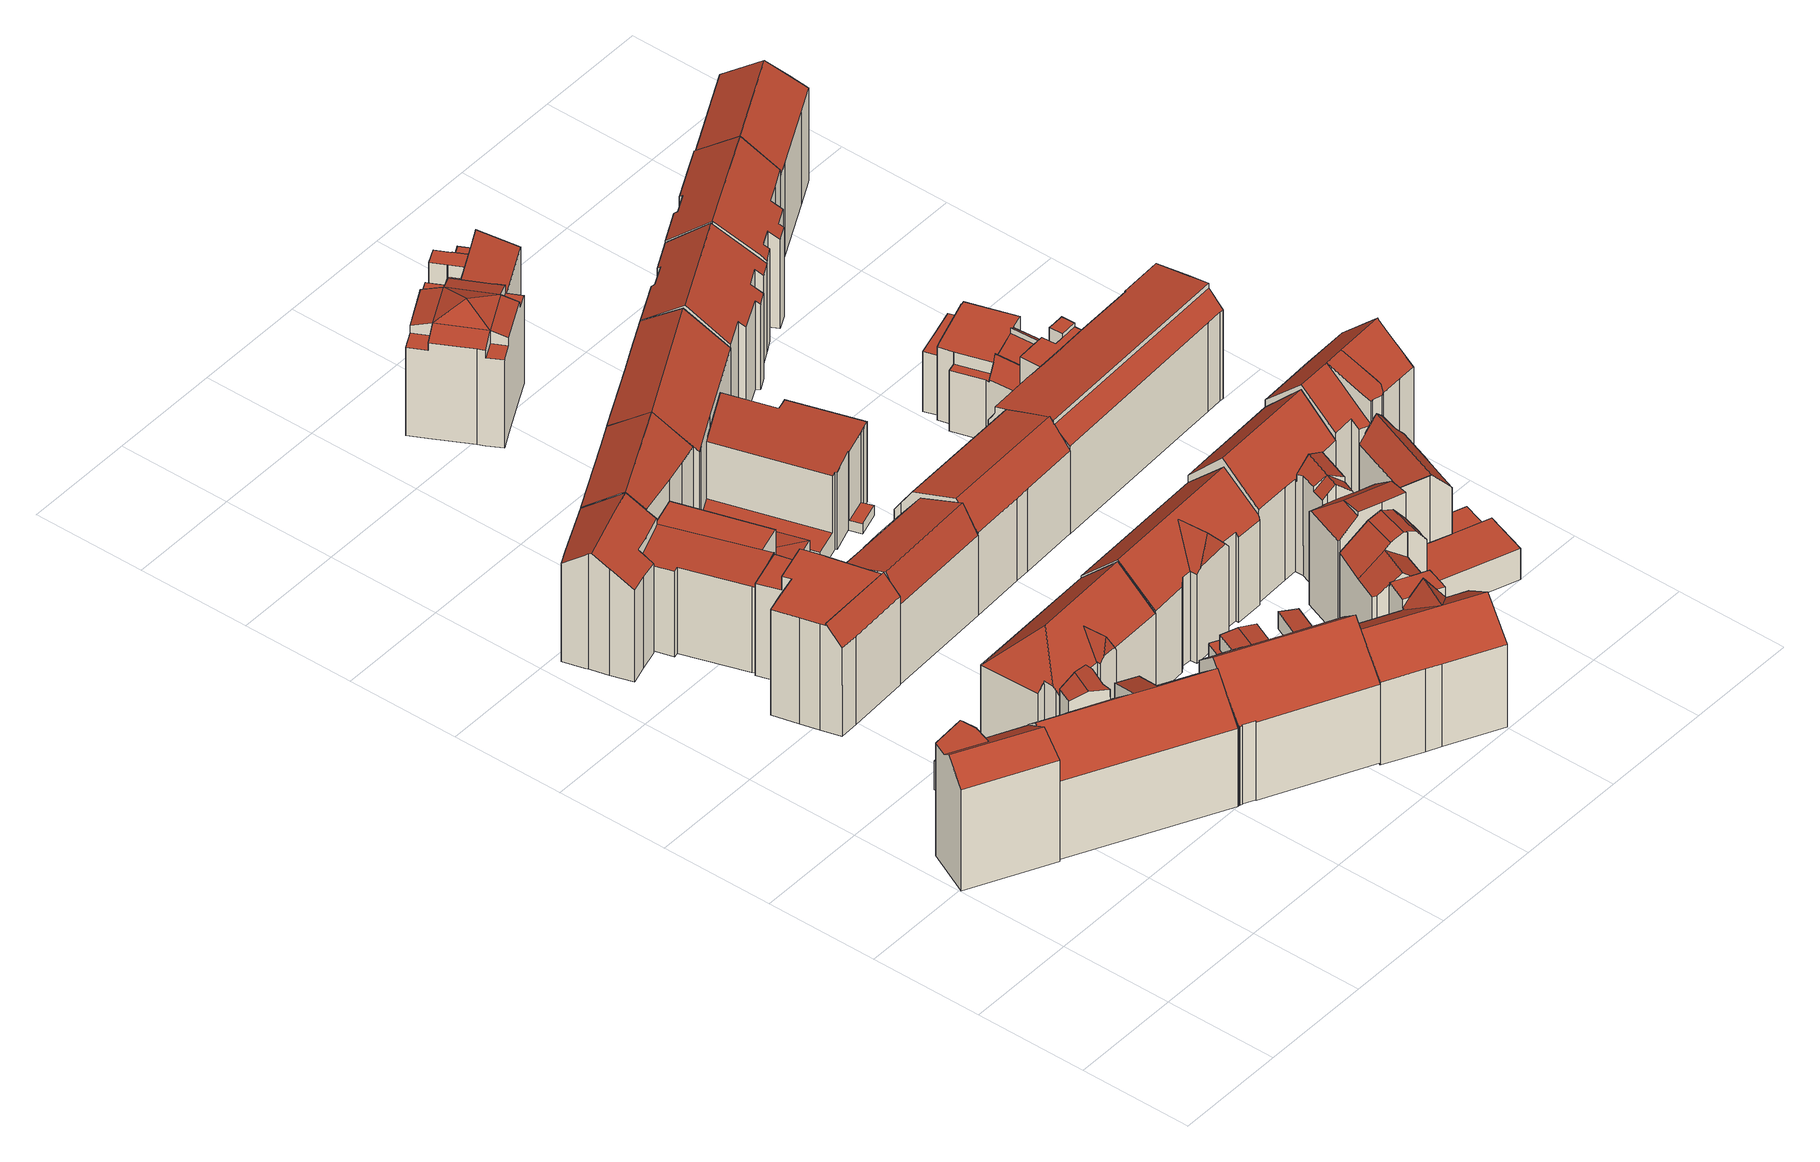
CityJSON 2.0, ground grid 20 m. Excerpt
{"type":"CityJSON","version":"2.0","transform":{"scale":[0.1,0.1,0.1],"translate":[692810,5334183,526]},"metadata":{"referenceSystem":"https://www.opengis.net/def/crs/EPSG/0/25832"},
"CityObjects":{
"building1":{"type":"Building","attributes":{"Gemeindeschluessel":"09162000","HoeheDach":"550.240","HoeheGrund":"527.222","Methode":"2000","NiedrigsteTraufeDesGebaeudes":"546.977","Geometrietyp2DReferenz":"3000","function":"31001_1000","roofType":"3100","measuredHeight":23.02,"storeysAboveGround":5},"geometry":[{"type":"MultiSurface","lod":"2","boundaries":[[[0,1,2,3,4,5,6,7]],[[4,8,9,5]],[[7,6,10,11,12]],[[2,13,14,3]],[[11,10,15]],[[5,9,10,6]],[[15,10,9,8,14,13,16]],[[2,1,17,18,16,13]],[[0,19,17,1]],[[18,17,19,20]],[[0,7,12,20,19]],[[3,14,8,4]],[[18,20,12,11,15,16]]],"semantics":{"surfaces":[{"type":"GroundSurface"},{"type":"WallSurface"},{"type":"RoofSurface"}],"values":[0,1,1,1,1,1,2,1,1,2,1,1,2]}}]},
"building2":{"type":"Building","attributes":{"Gemeindeschluessel":"09162000","HoeheDach":"532.890","HoeheGrund":"527.262","Methode":"2000","NiedrigsteTraufeDesGebaeudes":"531.079","Geometrietyp2DReferenz":"3000","function":"31001_2000","roofType":"1000","measuredHeight":5.63,"storeysAboveGround":1},"geometry":[{"type":"MultiSurface","lod":"2","boundaries":[[[21,22,23,24]],[[25,26,27,28]],[[29,30,22,21]],[[31,32,30,29]],[[28,27,33,34]],[[35,36,37,38,39,31,29,21,24,25,28,34,40]],[[36,41,42,37]],[[37,42,43,38]],[[38,43,44,39]],[[45,33,27,26,23,22,30,32,44,43,42,41,46]],[[35,46,41,36]],[[39,44,32,31]],[[24,23,26,25]],[[40,45,46,35]],[[34,33,45,40]]],"semantics":{"surfaces":[{"type":"WallSurface"},{"type":"GroundSurface"},{"type":"RoofSurface"}],"values":[0,0,0,0,0,1,0,0,0,2,0,0,0,0,0]}}]},
"building3":{"type":"Building","attributes":{"Gemeindeschluessel":"09162000","HoeheDach":"549.125","HoeheGrund":"527.622","Methode":"2000","NiedrigsteTraufeDesGebaeudes":"542.760","Geometrietyp2DReferenz":"3000","function":"31001_1000","roofType":"2100","measuredHeight":21.5,"storeysAboveGround":5},"geometry":[{"type":"MultiSurface","lod":"2","boundaries":[[[47,48,49,50,51,52]],[[53,54,55,56]],[[57,58,59,60]],[[61,62,63]],[[64,50,49,65]],[[66,67,68,53,56,69,70,71,64,65,72,73,74,57,60]],[[74,75,58,57]],[[73,72,48,47,76,77]],[[68,67,78,79,80]],[[54,80,79,81,82,77,76,83,55]],[[64,71,84,51,50]],[[81,85,82]],[[63,62,85,81]],[[86,59,58,75,61,63]],[[74,73,77,82,85,62,61,75]],[[65,49,48,72]],[[66,60,59,86,87]],[[54,53,68,80]],[[52,51,84,88,89]],[[56,55,83,69]],[[70,88,84,71]],[[79,78,87,86,63,81]],[[66,87,78,67]],[[76,47,52,89,83]],[[70,69,83,89,88]]],"semantics":{"surfaces":[{"type":"RoofSurface"},{"type":"WallSurface"},{"type":"GroundSurface"}],"values":[0,1,1,1,1,2,1,1,1,0,1,1,0,0,1,1,1,1,0,1,1,0,1,1,1]}}]},
"building4":{"type":"Building","attributes":{"Gemeindeschluessel":"09162000","HoeheDach":"550.113","HoeheGrund":"527.250","Methode":"2000","NiedrigsteTraufeDesGebaeudes":"544.730","Geometrietyp2DReferenz":"3000","function":"31001_1000","roofType":"3100","measuredHeight":22.86,"storeysAboveGround":5},"geometry":[{"type":"MultiSurface","lod":"2","boundaries":[[[90,91,92,93]],[[94,95,96,97]],[[98,99,100,101]],[[102,103,99,98]],[[104,105,106,102,98,101,107,108,109,110,111,112,90,93,113,94,97]],[[101,100,114,107]],[[115,103,102,106,105,116]],[[105,104,97,96,117,116]],[[95,94,113,93,92,118]],[[119,120,121,122,123,118,92,91,124,125]],[[114,100,99,103,115,116,117,96,95,118,123,122,121]],[[110,109,120,119,125,111]],[[108,107,114,121,120,109]],[[111,125,124,112]],[[112,124,91,90]]],"semantics":{"surfaces":[{"type":"WallSurface"},{"type":"GroundSurface"},{"type":"RoofSurface"}],"values":[0,0,0,0,1,0,0,0,0,2,2,0,0,0,0]}}]},
"building5":{"type":"Building","attributes":{"Gemeindeschluessel":"09162000","HoeheDach":"548.160","HoeheGrund":"527.100","Methode":"2000","NiedrigsteTraufeDesGebaeudes":"544.430","Geometrietyp2DReferenz":"3000","function":"31001_1000","roofType":"1000","measuredHeight":21.06,"storeysAboveGround":4},"geometry":[{"type":"MultiSurface","lod":"2","boundaries":[[[126,127,128,129]],[[130,131,132,133,134]],[[135,136,137,138]],[[139,140,141,142]],[[143,144,145,146]],[[135,138,126,129,147,139,142,148,143,146,149,150,151]],[[152,134,133,153]],[[129,128,154,147]],[[155,156,141,140]],[[149,132,131,150]],[[135,151,130,134,152,136]],[[137,136,152,153,145,144,157,158,159,154,128,127]],[[138,137,127,126]],[[149,146,145,153,133,132]],[[139,147,154,159,155,140]],[[148,142,141,156,158,157]],[[155,159,158,156]],[[150,131,130,151]],[[148,157,144,143]]],"semantics":{"surfaces":[{"type":"WallSurface"},{"type":"RoofSurface"},{"type":"GroundSurface"}],"values":[0,1,0,0,0,2,0,0,1,0,0,1,0,0,0,0,0,0,0]}}]},
"building6":{"type":"Building","attributes":{"Gemeindeschluessel":"09162000","HoeheDach":"545.485","HoeheGrund":"527.640","Methode":"1000","NiedrigsteTraufeDesGebaeudes":"544.270","Geometrietyp2DReferenz":"3000","function":"31001_1000","roofType":"1000","measuredHeight":17.84,"storeysAboveGround":5},"geometry":[{"type":"MultiSurface","lod":"2","boundaries":[[[160,161,162,163]],[[164,165,162,161,166,167,168,169,170,171]],[[172,173,160,163,174,175,176,177,178,179]],[[169,168,179,178,177,170]],[[173,172,179,168,167,166]],[[176,171,170,177]],[[163,162,165,174]],[[175,164,171,176]],[[173,166,161,160]],[[174,165,164,175]]],"semantics":{"surfaces":[{"type":"WallSurface"},{"type":"RoofSurface"},{"type":"GroundSurface"}],"values":[0,1,2,0,0,0,0,0,0,0]}}]},
"building7":{"type":"Building","attributes":{"Gemeindeschluessel":"09162000","HoeheDach":"550.070","HoeheGrund":"527.309","Methode":"2000","NiedrigsteTraufeDesGebaeudes":"543.408","Geometrietyp2DReferenz":"3000","function":"31001_9998","roofType":"3100","measuredHeight":22.76,"storeysAboveGround":5},"geometry":[{"type":"MultiSurface","lod":"2","boundaries":[[[180,181,182,183,184,185]],[[186,187,188,189,190]],[[190,191,192,193,186]],[[194,195,196,197,198]],[[199,200,183,182,201]],[[202,203,204,205]],[[188,187,196,195]],[[183,200,206,184]],[[206,203,202,207,185,184]],[[180,207,202,205,208,181]],[[209,210,211,212]],[[197,196,187,186,193]],[[213,212,211,192,191]],[[214,215,210,209]],[[204,194,198,208,205]],[[190,189,213,191]],[[207,180,185]],[[199,201,215,214]],[[204,203,206,200,199,214,209,212,213,189,188,195,194]],[[182,181,208,198,197,193,192,211,210,215,201]]],"semantics":{"surfaces":[{"type":"RoofSurface"},{"type":"WallSurface"},{"type":"GroundSurface"}],"values":[0,1,0,1,1,1,1,1,1,0,1,0,1,1,1,1,0,1,2,0]}}]},
"building8":{"type":"Building","attributes":{"Gemeindeschluessel":"09162000","HoeheDach":"528.786","HoeheGrund":"527.234","Methode":"2000","NiedrigsteTraufeDesGebaeudes":"528.786","Geometrietyp2DReferenz":"3000","function":"31001_2000","roofType":"1000","measuredHeight":1.55},"geometry":[{"type":"MultiSurface","lod":"2","boundaries":[[[216,217,218,219]],[[220,216,219,221]],[[222,223,224,225]],[[226,220,221,227]],[[218,225,224,227,221,219]],[[217,222,225,218]],[[216,220,226,223,222,217]],[[223,226,227,224]]],"semantics":{"surfaces":[{"type":"WallSurface"},{"type":"GroundSurface"},{"type":"RoofSurface"}],"values":[0,0,0,0,1,0,2,0]}}]},
"building9":{"type":"Building","attributes":{"Gemeindeschluessel":"09162000","HoeheDach":"542.538","HoeheGrund":"526.980","Methode":"2000","NiedrigsteTraufeDesGebaeudes":"536.884","Geometrietyp2DReferenz":"3000","function":"31001_1000","roofType":"1000","measuredHeight":15.56,"storeysAboveGround":5},"geometry":[{"type":"MultiSurface","lod":"2","boundaries":[[[228,229,230,231,232,233]],[[234,235,236,237,238,239]],[[240,241,228,233]],[[242,243,237,236,244,245,246]],[[231,230,246,245]],[[247,248,249,250,251,252,253,241,240]],[[243,242,252,251]],[[235,234,249,248,247,240,233,232,231,245,244,236]],[[234,239,250,249]],[[241,253,252,242,246,230,229,228]],[[250,239,238,237,243,251]]],"semantics":{"surfaces":[{"type":"WallSurface"},{"type":"GroundSurface"},{"type":"RoofSurface"}],"values":[0,0,0,0,0,0,0,1,0,2,2]}}]},
"building10":{"type":"Building","attributes":{"Gemeindeschluessel":"09162000","HoeheDach":"550.110","HoeheGrund":"527.747","Methode":"2000","NiedrigsteTraufeDesGebaeudes":"543.148","Geometrietyp2DReferenz":"3000","function":"31001_1000","roofType":"3100","measuredHeight":22.36,"storeysAboveGround":4},"geometry":[{"type":"MultiSurface","lod":"2","boundaries":[[[254,255,256,257]],[[258,259,260,261]],[[262,263,264,265]],[[266,267,268,269]],[[270,271,272,273,260,259,274,275,276,277,278,279,280,256,255,281,282]],[[283,271,270,284,285]],[[286,279,278,287]],[[288,277,276,289]],[[261,260,273,290]],[[287,278,277,288]],[[291,292,282,281,293]],[[257,256,280,294]],[[295,275,274,296]],[[269,268,263,262]],[[293,281,255,254]],[[297,298,299,300]],[[301,272,271,283]],[[294,280,279,286]],[[302,303,267,266]],[[285,284,304,305]],[[289,276,275,295]],[[265,264,292,291]],[[264,263,268,267,303,299,298,304,284,270,282,292]],[[300,299,303,302]],[[291,293,254,257,294,286,287,288,289,295,296,258,261,290,301,283,285,305,297,300,302,266,269,262,265]],[[305,304,298,297]],[[290,273,272,301]],[[296,274,259,258]]],"semantics":{"surfaces":[{"type":"WallSurface"},{"type":"RoofSurface"},{"type":"GroundSurface"}],"values":[0,0,0,0,1,0,0,0,0,0,0,0,0,0,0,0,0,0,0,0,0,0,1,0,2,0,0,0]}}]},
"building11":{"type":"Building","attributes":{"Gemeindeschluessel":"09162000","HoeheDach":"550.240","HoeheGrund":"527.340","Methode":"2000","NiedrigsteTraufeDesGebaeudes":"544.961","Geometrietyp2DReferenz":"3000","function":"31001_1000","roofType":"3100","measuredHeight":22.9,"storeysAboveGround":6},"geometry":[{"type":"MultiSurface","lod":"2","boundaries":[[[306,307,308,309]],[[310,311,312,313,314,315]],[[316,308,307,317,312,311]],[[318,317,307,306]],[[306,309,319,320,321,322,323,324,325,318]],[[309,308,316,319]],[[320,319,316,311,310,321]],[[317,318,325,324,313,312]],[[323,314,313,324]],[[322,315,314,323]],[[321,310,315,322]]],"semantics":{"surfaces":[{"type":"WallSurface"},{"type":"RoofSurface"},{"type":"GroundSurface"}],"values":[0,1,1,0,2,0,0,0,0,0,0]}}]},
"building12":{"type":"Building","attributes":{"Gemeindeschluessel":"09162000","HoeheDach":"548.360","HoeheGrund":"527.170","Methode":"2000","NiedrigsteTraufeDesGebaeudes":"541.693","Geometrietyp2DReferenz":"3000","function":"31001_9998","roofType":"3100","measuredHeight":21.19,"storeysAboveGround":4},"geometry":[{"type":"MultiSurface","lod":"2","boundaries":[[[326,327,328,329]],[[330,331,332,333,334]],[[331,329,328,335,332]],[[331,330,336,337,338,339,340,326,329]],[[333,341,342,343,344,345,346,334]],[[336,346,345,337]],[[338,344,343,339]],[[330,334,346,336]],[[326,340,342,341,347,327]],[[332,335,347,341,333]],[[337,345,344,338]],[[328,327,347,335]],[[339,343,342,340]]],"semantics":{"surfaces":[{"type":"WallSurface"},{"type":"GroundSurface"},{"type":"RoofSurface"}],"values":[0,0,0,1,2,0,0,0,0,2,0,2,0]}}]},
"building13":{"type":"Building","attributes":{"Gemeindeschluessel":"09162000","HoeheDach":"537.170","HoeheGrund":"527.140","Methode":"2000","NiedrigsteTraufeDesGebaeudes":"536.873","Geometrietyp2DReferenz":"3000","function":"31001_1000","roofType":"3200","measuredHeight":10.03,"storeysAboveGround":2},"geometry":[{"type":"MultiSurface","lod":"2","boundaries":[[[237,348,349,350]],[[350,349,351,352]],[[353,354,355,356,357]],[[357,348,237,353]],[[348,351,349]],[[356,351,348,357]],[[355,352,351,356]],[[354,353,237,350,352,355]]],"semantics":{"surfaces":[{"type":"RoofSurface"},{"type":"GroundSurface"},{"type":"WallSurface"}],"values":[0,0,1,2,0,2,2,2]}}]},
"building14":{"type":"Building","attributes":{"Gemeindeschluessel":"09162000","HoeheDach":"541.090","HoeheGrund":"527.859","Methode":"2000","NiedrigsteTraufeDesGebaeudes":"537.830","Geometrietyp2DReferenz":"3000","function":"31001_1000","roofType":"1000","measuredHeight":13.23,"storeysAboveGround":3},"geometry":[{"type":"MultiSurface","lod":"2","boundaries":[[[358,359,360,361,362,363]],[[364,365,366,367]],[[368,369,370,371]],[[372,373,367,366,374,375]],[[376,377,378,379]],[[362,361,360,380,381,382,375,374,366,365,383,384,378,377,385,386],[371,387,388,389,390,368]],[[391,392,393,394]],[[373,372,395,396,397,359,358,363,398,399,376,379,400,401,364,367]],[[401,383,365,364]],[[363,362,386,398]],[[372,375,382,395]],[[379,378,384,400]],[[388,392,391,389]],[[399,385,377,376]],[[390,389,391,394,369,368]],[[397,380,360,359]],[[398,386,385,399]],[[393,392,388,387,371,370]],[[396,395,382,381,380,397]],[[400,384,383,401]],[[394,393,370,369]]],"semantics":{"surfaces":[{"type":"WallSurface"},{"type":"RoofSurface"},{"type":"GroundSurface"}],"values":[0,0,0,0,0,1,1,2,0,0,0,0,0,0,0,0,0,0,0,0,1]}}]},
"building15":{"type":"Building","attributes":{"Gemeindeschluessel":"09162000","HoeheDach":"550.350","HoeheGrund":"527.227","Methode":"2000","NiedrigsteTraufeDesGebaeudes":"543.787","Geometrietyp2DReferenz":"3000","function":"31001_9998","roofType":"3100","measuredHeight":23.12,"storeysAboveGround":5},"geometry":[{"type":"MultiSurface","lod":"2","boundaries":[[[402,403,404,405]],[[406,407,408,409]],[[410,411,412,413]],[[414,415,406,409,416]],[[417,413,412,418]],[[417,419,420,408,407,421,422,423,424,425,426,410,413]],[[422,427,428,423]],[[424,423,428,402,405]],[[419,417,418,429]],[[408,420,430,431,416,409]],[[414,431,430,432,429,415]],[[426,433,411,410]],[[421,407,406,434]],[[420,419,429,432,430]],[[428,427,434,406,415,429,418,412,411,433,403,402]],[[422,421,434,427]],[[431,414,416]],[[426,425,404,403,433]],[[425,424,405,404]]],"semantics":{"surfaces":[{"type":"RoofSurface"},{"type":"WallSurface"},{"type":"GroundSurface"}],"values":[0,1,1,0,1,2,1,1,1,1,0,1,1,1,0,1,0,1,1]}}]},
"building16":{"type":"Building","attributes":{"Gemeindeschluessel":"09162000","HoeheDach":"548.630","HoeheGrund":"527.395","Methode":"2000","NiedrigsteTraufeDesGebaeudes":"542.965","Geometrietyp2DReferenz":"3000","function":"31001_1000","roofType":"3100","measuredHeight":21.23,"storeysAboveGround":4},"geometry":[{"type":"MultiSurface","lod":"2","boundaries":[[[435,436,437,438,439,440]],[[441,442,443]],[[444,445,446,447]],[[448,449,304,450]],[[451,439,438,452]],[[453,450,304,454,455]],[[456,457,446,445,458,459]],[[460,461,459,458,440,439,451]],[[462,463,464,442,441,465,466,467]],[[442,464,468]],[[469,470,471,472,454,304,449,473]],[[474,475,476,477,466,465,478,479]],[[478,465,441]],[[480,452,438,437,481]],[[482,483,484,485]],[[486,457,456,487]],[[488,489,484,483,455,454,472]],[[490,463,462]],[[491,492,493,471,470]],[[494,487,456,459,461]],[[467,466,477]],[[470,469,495,491]],[[496,479,478,441,443,480,481,497]],[[498,473,449,448]],[[472,499,467,477,476,488]],[[447,446,457,486]],[[480,500,460,451,452]],[[462,467,499]],[[480,443,442,468,500]],[[436,501,497,481,437]],[[493,492,502,503]],[[494,502,492,491,495,498,448,450,453,482,485,504,475,474,505,501,436,435,444,447,486,487]],[[505,496,497,501]],[[485,484,489,504]],[[506,490,462,499,472]],[[488,476,475,504,489]],[[453,455,483,482]],[[469,473,498,495]],[[444,435,440,458,445]],[[494,461,460,500,468,464,463,490,506,503,502]],[[474,479,496,505]],[[493,503,506,472,471]]],"semantics":{"surfaces":[{"type":"WallSurface"},{"type":"RoofSurface"},{"type":"GroundSurface"}],"values":[0,0,0,0,1,0,1,1,1,0,1,0,0,1,0,0,1,0,0,0,0,0,1,0,1,0,0,0,1,0,0,2,0,0,1,0,0,0,0,0,0,1]}}]},
"building17":{"type":"Building","attributes":{"Gemeindeschluessel":"09162000","HoeheDach":"530.606","HoeheGrund":"527.820","Methode":"1000","NiedrigsteTraufeDesGebaeudes":"530.223","Geometrietyp2DReferenz":"3000","function":"31001_2000","roofType":"1000","measuredHeight":2.79},"geometry":[{"type":"MultiSurface","lod":"2","boundaries":[[[507,508,509,510]],[[511,512,513,514]],[[515,516,517,518,514,513]],[[507,519,517,516,520,508]],[[508,520,516,515,513,512,509]],[[510,509,512,511]],[[519,507,510,511,514,518,517]]],"semantics":{"surfaces":[{"type":"WallSurface"},{"type":"RoofSurface"},{"type":"GroundSurface"}],"values":[0,0,0,0,1,0,2]}}]},
"building18":{"type":"Building","attributes":{"Gemeindeschluessel":"09162000","HoeheDach":"542.988","HoeheGrund":"527.330","Methode":"2000","NiedrigsteTraufeDesGebaeudes":"529.340","Geometrietyp2DReferenz":"3000","function":"31001_1000","roofType":"1000","measuredHeight":15.66,"storeysAboveGround":5},"geometry":[{"type":"MultiSurface","lod":"2","boundaries":[[[521,522,523,524]],[[525,526,527,528]],[[529,530,531,532,533,534,535,536,537,538,539,540,541,542,543,544,545,546,525,528]],[[522,547,548,549,550,551,552,527,526,553,554,555,556,523]],[[535,548,547,536]],[[538,537,536,547,522,521,557]],[[546,553,526,525]],[[558,551,550,559]],[[533,532,560,559,550,549,534]],[[528,527,552,529]],[[539,561,562,540]],[[543,556,555,544]],[[531,563,560,532]],[[534,549,548,535]],[[540,562,564,541]],[[560,563,558,559]],[[545,554,553,546]],[[529,552,551,530]],[[558,563,531,530,551]],[[538,557,561,539]],[[562,561,557,521,524,564]],[[564,524,523,556,543,542,541]],[[544,555,554,545]]],"semantics":{"surfaces":[{"type":"WallSurface"},{"type":"GroundSurface"},{"type":"RoofSurface"}],"values":[0,0,1,2,0,0,0,0,0,0,0,0,0,0,0,2,0,0,0,0,2,0,0]}}]},
"building19":{"type":"Building","attributes":{"Gemeindeschluessel":"09162000","HoeheDach":"548.860","HoeheGrund":"527.180","Methode":"2000","NiedrigsteTraufeDesGebaeudes":"543.299","Geometrietyp2DReferenz":"3000","function":"31001_1000","roofType":"3100","measuredHeight":21.68,"storeysAboveGround":4},"geometry":[{"type":"MultiSurface","lod":"2","boundaries":[[[565,566,567,568]],[[569,570,567,566,571,572]],[[568,567,570,573]],[[571,566,565,574,575,576]],[[577,578,326,569,572,579,580,340]],[[340,580,581,582]],[[573,570,569,326]],[[572,571,576,583,584,585,586,579]],[[587,588,589,590,591,592]],[[593,583,576,575]],[[584,583,593,594,595,590,589,585]],[[596,597,587,592]],[[582,581,597,596]],[[580,579,586,585,589,588,587,597,581]],[[568,573,326,578,577,340,582,596,592,591,590,595,594,593,575,574,565]]],"semantics":{"surfaces":[{"type":"WallSurface"},{"type":"RoofSurface"},{"type":"GroundSurface"}],"values":[0,1,0,0,0,0,0,1,0,0,0,0,0,1,2]}}]},
"building20":{"type":"Building","attributes":{"Gemeindeschluessel":"09162000","HoeheDach":"550.110","HoeheGrund":"527.210","Methode":"2000","NiedrigsteTraufeDesGebaeudes":"544.839","Geometrietyp2DReferenz":"3000","function":"31001_1000","roofType":"3100","measuredHeight":22.9,"storeysAboveGround":6},"geometry":[{"type":"MultiSurface","lod":"2","boundaries":[[[598,599,600,601]],[[602,603,604,605,606,607]],[[608,609,610,611,612,613,602,607,614]],[[615,611,610,616]],[[617,618,615,616,619,620,621,598,601,622,605,604,603]],[[619,609,608,620]],[[616,610,609,619]],[[621,620,608,614,599,598]],[[614,607,606,623,600,599]],[[622,623,606,605]],[[615,618,617,603,602,613,612,611]],[[601,600,623,622]]],"semantics":{"surfaces":[{"type":"WallSurface"},{"type":"RoofSurface"},{"type":"GroundSurface"}],"values":[0,0,1,0,2,0,0,0,1,0,0,0]}}]},
"building21":{"type":"Building","attributes":{"Gemeindeschluessel":"09162000","HoeheDach":"530.573","HoeheGrund":"527.190","Methode":"1000","NiedrigsteTraufeDesGebaeudes":"529.747","Geometrietyp2DReferenz":"3000","function":"31001_2000","roofType":"2100","measuredHeight":3.38},"geometry":[{"type":"MultiSurface","lod":"2","boundaries":[[[624,625,626,627]],[[628,513,625,624]],[[629,630,627,626,631,632]],[[630,629,628,624,627]],[[629,632,633,513,628]],[[633,632,631,626,625,513]]],"semantics":{"surfaces":[{"type":"WallSurface"},{"type":"GroundSurface"},{"type":"RoofSurface"}],"values":[0,0,0,1,0,2]}}]},
"building22":{"type":"Building","attributes":{"Gemeindeschluessel":"09162000","HoeheDach":"548.800","HoeheGrund":"527.100","Methode":"2000","NiedrigsteTraufeDesGebaeudes":"544.280","Geometrietyp2DReferenz":"3000","function":"31001_9998","roofType":"3500","measuredHeight":21.7,"storeysAboveGround":6},"geometry":[{"type":"MultiSurface","lod":"2","boundaries":[[[634,635,636,637]],[[638,639,640]],[[641,642,640,643,644]],[[635,645,646,647,648,649,636]],[[647,646,650,651]],[[652,653,654,655,656,657,658]],[[634,659,645,635]],[[638,659,639]],[[660,661,662,663]],[[664,640,642,665]],[[666,667,664,665]],[[668,654,653,669]],[[670,671,672,673,674,675,676,677,678,649,648,647,651,657,656,655]],[[661,643,679,662]],[[638,652,658,650,646,645,659]],[[663,662,679,680,637,636,649,678,677,676]],[[651,650,658,657]],[[673,672,666,665,642,641,674]],[[639,659,643]],[[640,639,643]],[[667,681,640,664]],[[653,652,638,669]],[[669,638,682,668]],[[660,644,643,661]],[[637,680,659,634]],[[681,682,638,640]],[[643,659,680,679]],[[672,671,670,655,654,668,682,681,667,666]],[[675,674,641,644,660,663,676]]],"semantics":{"surfaces":[{"type":"RoofSurface"},{"type":"WallSurface"},{"type":"GroundSurface"}],"values":[0,0,0,1,1,1,1,0,0,1,0,0,2,1,0,1,1,1,0,0,1,1,1,1,1,0,0,1,1]}}]},
"building23":{"type":"Building","attributes":{"Gemeindeschluessel":"09162000","HoeheDach":"552.130","HoeheGrund":"527.140","Methode":"2000","NiedrigsteTraufeDesGebaeudes":"544.930","Geometrietyp2DReferenz":"3000","function":"31001_9998","roofType":"3100","measuredHeight":24.99,"storeysAboveGround":5},"geometry":[{"type":"MultiSurface","lod":"2","boundaries":[[[683,684,685,686,687,688,689,690,691,692,693,694]],[[695,696,697,698,699]],[[700,701,702,703]],[[704,705,706,707,708]],[[703,702,706,705]],[[688,709,710,689]],[[711,712,683]],[[713,692,691,714]],[[689,710,715,690]],[[716,685,717,718]],[[719,720,721,722,723]],[[724,725,726,727]],[[728,717,685,684]],[[729,730,697,696,731]],[[732,711,683,694,733]],[[704,708,734,735]],[[736,735,734,729,731,737,738,739,687,686]],[[729,734,708,707,722,721,726,725,730]],[[727,726,721,720]],[[736,716,718,740,741,742,743,744,713,714,745,724,727,720,719,700,703,705,704,735]],[[710,709,695,746,715]],[[722,707,706,702,701,723]],[[687,739,709,688]],[[747,741,740,748]],[[695,699,746]],[[719,723,701,700]],[[716,736,686,685]],[[744,693,692,713]],[[744,743,733,694,693]],[[742,732,733,743]],[[737,731,696,695]],[[745,714,691,690,715,746,699,698]],[[724,745,698,697,730,725]],[[739,738,695,709]],[[738,737,695]],[[747,748,728,684,683,712]],[[742,741,747,712,711,732]],[[740,718,717,728,748]]],"semantics":{"surfaces":[{"type":"RoofSurface"},{"type":"WallSurface"},{"type":"GroundSurface"}],"values":[0,0,1,1,1,1,1,1,1,1,1,1,0,1,0,1,1,0,1,2,0,0,1,1,1,1,1,1,1,1,0,1,1,0,1,0,1,1]}}]},
"building24":{"type":"Building","attributes":{"Gemeindeschluessel":"09162000","HoeheDach":"540.580","HoeheGrund":"527.070","Methode":"2000","NiedrigsteTraufeDesGebaeudes":"536.900","Geometrietyp2DReferenz":"3000","function":"31001_9998","roofType":"2100","measuredHeight":13.51,"storeysAboveGround":4},"geometry":[{"type":"MultiSurface","lod":"2","boundaries":[[[749,750,751,752,753,754,755]],[[753,752,756,757]],[[758,759,760,761]],[[762,763,764]],[[765,766,767,762,764,768,769]],[[770,771,763,772,773,749,755]],[[774,775,776,777,778,767,766]],[[779,780,781,782,783,784,785]],[[786,787,788,789]],[[773,790,750,749]],[[651,765,769,647]],[[790,791,751,750]],[[780,779,792,793]],[[761,784,783,758]],[[762,767,778]],[[772,794,795,785,784,761,760,791,790,773]],[[788,759,758,783,782,796,789]],[[762,778,777,792,779,785,795,794,772,763]],[[647,769,768,797]],[[752,751,791,760,759,788,787,756]],[[774,766,765,651]],[[768,764,763,771,797]],[[757,756,787,786]],[[793,776,775,774,651,647,797,771,770,755,754,753,757,786,789,796,782,781,780]],[[793,792,777,776]]],"semantics":{"surfaces":[{"type":"WallSurface"},{"type":"RoofSurface"},{"type":"GroundSurface"}],"values":[0,0,0,0,1,0,0,0,0,1,0,0,0,1,0,0,0,1,0,1,0,0,0,2,0]}}]},
"building25":{"type":"Building","attributes":{"Gemeindeschluessel":"09162000","HoeheDach":"533.590","HoeheGrund":"527.590","Methode":"3220","NiedrigsteTraufeDesGebaeudes":"533.590","Geometrietyp2DReferenz":"3000","function":"31001_2000","roofType":"9999","measuredHeight":6},"geometry":[{"type":"MultiSurface","lod":"2","boundaries":[[[798,799,800,801]],[[802,803,804,805]],[[806,798,801,807]],[[802,799,798,806,808,809,810,811,812,803]],[[804,813,814,815,816,817,807,801,800,805]],[[812,811,814,813]],[[803,812,813,804]],[[799,802,805,800]],[[810,809,816,815]],[[808,806,807,817]],[[809,808,817,816]],[[811,810,815,814]]],"semantics":{"surfaces":[{"type":"WallSurface"},{"type":"RoofSurface"},{"type":"GroundSurface"}],"values":[0,0,0,1,2,0,0,0,0,0,0,0]}}]},
"building26":{"type":"Building","attributes":{"Gemeindeschluessel":"09162000","HoeheDach":"550.660","HoeheGrund":"527.150","Methode":"2000","NiedrigsteTraufeDesGebaeudes":"543.757","Geometrietyp2DReferenz":"3000","function":"31001_1000","roofType":"3100","measuredHeight":23.51,"storeysAboveGround":6},"geometry":[{"type":"MultiSurface","lod":"2","boundaries":[[[818,819,820,821,822,823,824,606]],[[825,826,827,828]],[[829,606,824,830]],[[831,832,833,834]],[[835,836,837,838]],[[839,840,841,842,843,844]],[[841,840,845,846]],[[846,847,835,838,848,849,850,825,828,851,831,834,852,829,830,853,854,855,856,857,843,842,841]],[[855,821,820,856]],[[854,822,821,855]],[[858,859,849,848,838,837]],[[850,860,826,825]],[[847,846,845,861,836,835]],[[851,828,827,862,832,831]],[[844,843,857,856,820,819]],[[849,859,860,850]],[[852,834,833,818,606,829]],[[833,832,862,827,826,860,859,858,837,836,861,845,840,839,844,819,818]],[[830,824,823,853]],[[853,823,822,854]]],"semantics":{"surfaces":[{"type":"RoofSurface"},{"type":"WallSurface"},{"type":"GroundSurface"}],"values":[0,1,1,1,1,1,1,2,1,1,1,1,1,1,1,1,1,0,1,1]}}]},
"building27":{"type":"Building","attributes":{"Gemeindeschluessel":"09162000","HoeheDach":"546.730","HoeheGrund":"527.360","Methode":"2000","NiedrigsteTraufeDesGebaeudes":"530.610","Geometrietyp2DReferenz":"3000","function":"31001_1000","roofType":"3100","measuredHeight":19.37,"storeysAboveGround":4},"geometry":[{"type":"MultiSurface","lod":"2","boundaries":[[[863,864,865,866,867,868,869,870,871,872,873,874,875,876,877,878,879,880,881,882,883,884]],[[885,886,887,888,889,890,891,892]],[[872,891,890,873]],[[880,893,894,881]],[[881,894,895,882]],[[870,869,886,885,892,871]],[[896,897,898,877,876,875]],[[865,899,900,901,902,866]],[[877,898,903,878]],[[882,895,904,883]],[[887,905,906,907,903,898,897,896,888]],[[907,893,880,879,878,903]],[[899,908,909,910,911,912,900]],[[864,863,884,910,909,908]],[[913,911,910,884,883,904]],[[902,901,914,913,904,895,894,893,907,906,905]],[[900,912,911,913,914,901]],[[871,892,891,872]],[[864,908,899,865]],[[868,867,866,902,905,887,886,869]],[[889,888,896,875,874,873,890]]],"semantics":{"surfaces":[{"type":"GroundSurface"},{"type":"RoofSurface"},{"type":"WallSurface"}],"values":[0,1,2,2,2,2,2,2,2,2,1,2,1,2,2,1,2,2,2,2,2]}}]},
"building28":{"type":"Building","attributes":{"Gemeindeschluessel":"09162000","HoeheDach":"548.450","HoeheGrund":"527.134","Methode":"2000","NiedrigsteTraufeDesGebaeudes":"544.295","Geometrietyp2DReferenz":"3000","function":"31001_1000","roofType":"1000","measuredHeight":21.32,"storeysAboveGround":6},"geometry":[{"type":"MultiSurface","lod":"2","boundaries":[[[915,916,917,918,919,920]],[[921,922,917,916]],[[923,924,925,926,927,928]],[[929,930,931,932]],[[917,922,933,934,928,927,935,936,937,931,930,938,939,918]],[[926,925,940,941,942]],[[943,937,936,944]],[[945,934,933,946]],[[942,935,927,926]],[[932,931,937,943]],[[921,916,915,947,948,929,932,943,944,949,950,924,923,951,952,953,954,955]],[[952,956,957,953]],[[915,920,958,947]],[[919,918,939,959]],[[948,938,930,929]],[[957,956,960,945,946,961]],[[921,955,961,946,933,922]],[[951,923,928,934,945,960]],[[949,941,940,950]],[[950,940,925,924]],[[957,961,955,954,953]],[[951,960,956,952]],[[919,959,958,920]],[[948,947,958,959,939,938]],[[949,944,936,935,942,941]]],"semantics":{"surfaces":[{"type":"WallSurface"},{"type":"RoofSurface"},{"type":"GroundSurface"}],"values":[0,0,0,0,1,1,0,0,0,0,2,0,0,0,0,1,0,0,0,0,0,0,1,0,0]}}]},
"building29":{"type":"Building","attributes":{"Gemeindeschluessel":"09162000","HoeheDach":"548.130","HoeheGrund":"527.860","Methode":"2000","NiedrigsteTraufeDesGebaeudes":"539.560","Geometrietyp2DReferenz":"3000","function":"31001_1000","roofType":"1000","measuredHeight":20.27,"storeysAboveGround":4},"geometry":[{"type":"MultiSurface","lod":"2","boundaries":[[[962,963,964,965,966]],[[967,968,969,970,971,972,973,974,975,976]],[[977,978,962,966]],[[979,980,976,975,981,982,983]],[[984,985,986,987]],[[968,967,988,989]],[[978,990,991,963,962]],[[992,973,972,971,970,993,994,995,996,997,977,966,965,998,999,1000,984,987,1001,1002,1003,1004]],[[997,996,995,1005,1006,1007,1008,990,978,977]],[[1009,974,973,992,1010]],[[990,1008,1011,991]],[[998,1012,1013,999]],[[999,1013,1014,1015,1000]],[[1005,1016,1017,969,968,989,1018,1019,1020,1006]],[[1014,1013,1021,1022]],[[1023,1018,989,1024]],[[1025,1026,1023,1024,983,982,1027,1028]],[[1006,1020,1019,1026,1025,1029,1007]],[[1028,1030,1029,1025]],[[1003,1031,1032,1004]],[[1024,989,988,979,983]],[[1014,1022,986,985,1015]],[[981,975,974,1009,1033,1034]],[[964,1011,1028,1027,1033,1010,1032,1031,1035,1021,1013,1012]],[[1009,1010,1033]],[[988,967,976,980,979]],[[1000,1015,985,984]],[[982,981,1034,1027]],[[965,964,1012,998]],[[991,1011,964,963]],[[1002,1035,1031,1003]],[[1035,1002,1001,987,986,1022,1021]],[[1026,1019,1018,1023]],[[1007,1029,1030,1011,1008]],[[1004,1032,1010,992]],[[1030,1028,1027,1034,1033,1027,1028,1011]],[[994,1016,1005,995]],[[994,993,970,969,1017,1016]]],"semantics":{"surfaces":[{"type":"WallSurface"},{"type":"RoofSurface"},{"type":"GroundSurface"}],"values":[0,0,0,0,0,0,1,2,0,0,0,0,0,1,0,0,1,0,0,0,0,1,1,1,0,1,0,0,0,0,0,0,0,1,0,0,0,0]}}]},
"building30":{"type":"Building","attributes":{"Gemeindeschluessel":"09162000","HoeheDach":"552.971","HoeheGrund":"527.180","Methode":"2000","NiedrigsteTraufeDesGebaeudes":"545.112","Geometrietyp2DReferenz":"3000","function":"31001_1000","roofType":"3100","measuredHeight":25.79,"storeysAboveGround":5},"geometry":[{"type":"MultiSurface","lod":"2","boundaries":[[[1036,1037,1038,1039,1040,1041,1042,1043,1044,1045]],[[1046,1047,1048,1036,1045,1049]],[[1050,1051,1052,1053]],[[1054,1055,1052,1051,1056,1057,1039,1038]],[[1058,1059,1060,1061,1062,1063,1064,1065,1038,1037]],[[1066,1062,1061,1067]],[[1068,1057,1056,1069]],[[1048,1070,1071,1072,1073,1074,1037,1036]],[[1075,1042,1041,1076]],[[1053,1052,1055,1077]],[[1038,1065,1054]],[[1067,1061,1060,1078]],[[1076,1041,1040,1079]],[[1069,1056,1051,1050]],[[1057,1068,1080,1079,1040,1039]],[[1081,1082,1072,1071,1070,1083]],[[1084,1077,1055,1054,1065]],[[1085,1063,1062,1066]],[[1083,1070,1048,1047]],[[1086,1078,1060,1059,1073,1072,1082]],[[1064,1063,1085,1087,1084,1065]],[[1059,1058,1037,1074,1073]],[[1053,1077,1084,1087,1085,1066,1067,1078,1086,1082,1081,1083,1047,1046,1049,1088,1089,1075,1076,1079,1080,1068,1069,1050]],[[1045,1044,1043,1042,1075,1089,1088,1049]]],"semantics":{"surfaces":[{"type":"RoofSurface"},{"type":"WallSurface"},{"type":"GroundSurface"}],"values":[0,1,1,0,0,1,1,0,1,1,1,1,1,1,1,1,1,1,1,1,1,1,2,1]}}]},
"building31":{"type":"Building","attributes":{"Gemeindeschluessel":"09162000","HoeheDach":"551.014","HoeheGrund":"527.010","Methode":"2000","NiedrigsteTraufeDesGebaeudes":"544.356","Geometrietyp2DReferenz":"3000","function":"31001_1000","roofType":"3100","measuredHeight":24,"storeysAboveGround":6},"geometry":[{"type":"MultiSurface","lod":"2","boundaries":[[[1090,1091,1092,1093]],[[1094,1095,1096,1097]],[[1098,1099,1100,1101,1102,1103,1104,1092,1091,1105,1106]],[[1107,1105,1091,1090]],[[1108,1104,1103,1109]],[[1110,1111,1112,1113,1114,1115]],[[1114,1113,1112,1116,1117,1118,1119,1120,1096,1095,1121,1122,1123,1124,1125,1100,1099,1098]],[[1126,1123,1122,1127]],[[1126,1127,1128,1094,1097,1129,1130,1131,1132,1133,1111,1110,1115,1134,1135,1107,1090,1093,1108,1109,1136,1137,1138,1139,1140]],[[1121,1095,1094,1128,1127,1122]],[[1129,1120,1119,1130]],[[1131,1118,1117,1132]],[[1093,1092,1104,1108]],[[1133,1116,1112,1111]],[[1130,1119,1118,1131]],[[1103,1102,1101,1137,1136,1109]],[[1134,1115,1114,1098,1106,1135]],[[1135,1106,1105,1107]],[[1140,1124,1123,1126]],[[1097,1096,1120,1129]],[[1116,1133,1132,1117]],[[1125,1124,1140,1139,1138,1137,1101,1100]]],"semantics":{"surfaces":[{"type":"WallSurface"},{"type":"RoofSurface"},{"type":"GroundSurface"}],"values":[0,0,1,0,0,0,1,0,2,0,0,0,0,0,0,0,0,0,0,0,0,0]}}]},
"building32":{"type":"Building","attributes":{"Gemeindeschluessel":"09162000","HoeheDach":"549.206","HoeheGrund":"527.040","Methode":"1000","NiedrigsteTraufeDesGebaeudes":"545.112","Geometrietyp2DReferenz":"3000","function":"31001_1000","roofType":"3100","measuredHeight":22.17,"storeysAboveGround":7},"geometry":[{"type":"MultiSurface","lod":"2","boundaries":[[[1141,1142,1143,1144]],[[1145,1146,1147,1148,1149,1150]],[[1151,1141,1144,1140,1152,1137,1153,1154,1155,1156,1157,1158]],[[1141,1151,1158,1159,1160,1142]],[[1154,1148,1147,1155]],[[1161,1159,1158,1157,1156,1155,1147,1146]],[[1162,1143,1142,1160,1159,1161,1146,1145]],[[1152,1140,1162,1145,1150,1137]],[[1137,1150,1149,1153]],[[1144,1143,1162,1140]],[[1153,1149,1148,1154]]],"semantics":{"surfaces":[{"type":"WallSurface"},{"type":"RoofSurface"},{"type":"GroundSurface"}],"values":[0,1,2,0,0,0,1,0,0,0,0]}}]}
},
"vertices":[
[145,325,12],[1,396,12],[39,476,12],[101,480,12],[102,475,12],[103,450,12],[102,448,12],[177,411,12],[102,475,233],[103,450,233],[102,448,233],[102,448,211],[177,411,211],[39,476,233],[101,480,233],[91,417,233],[26,449,233],[1,396,210],[21,437,242],[145,325,210],[160,367,242],
[205,488,13],[205,488,54],[206,487,54],[206,487,13],[204,481,13],[204,481,53],[202,482,53],[202,482,13],[217,520,13],[217,520,60],[218,519,13],[218,519,59],[197,466,51],[197,466,13],[131,481,13],[160,483,13],[153,572,13],[237,577,13],[238,570,13],[131,464,13],[160,483,54],[153,572,69],[237,577,69],[238,570,68],[131,464,51],[131,481,54],
[337,385,187],[338,400,189],[355,434,189],[355,446,190],[327,445,196],[306,401,196],[249,375,16],[249,375,212],[268,418,168],[268,418,16],[392,354,16],[392,354,171],[464,318,171],[464,318,16],[378,363,169],[378,363,198],[348,302,231],[355,446,16],[355,434,16],[405,196,16],[145,325,16],[177,411,16],[276,415,16],[290,443,16],[322,444,16],[338,400,16],[337,384,16],[392,356,16],[392,356,169],[337,385,168],[337,384,169],[145,325,168],[169,391,231],[177,411,212],[313,320,231],[343,381,169],[276,415,168],[322,444,195],[343,381,198],[435,259,231],[405,196,168],[290,443,188],[276,415,188],
[160,1253,12],[160,1253,189],[181,1190,237],[181,1190,12],[193,1153,12],[193,1153,216],[198,1138,205],[198,1138,12],[95,1080,12],[95,1080,190],[63,1071,191],[63,1071,12],[132,1090,12],[132,1090,187],[151,1122,12],[125,1114,12],[126,1112,12],[52,1109,12],[44,1137,12],[43,1143,12],[41,1147,12],[31,1185,12],[60,1201,12],[183,1185,12],[52,1109,220],[126,1112,204],[125,1114,206],[151,1122,205],[183,1185,241],[41,1147,233],[43,1143,237],[44,1137,241],[45,1137,241],[135,1169,241],[60,1201,200],[31,1185,204],
[133,868,11],[133,868,218],[167,877,218],[167,877,11],[162,755,184],[196,756,184],[307,762,184],[300,788,222],[156,781,222],[153,790,11],[153,790,218],[145,822,218],[145,822,11],[188,942,11],[188,942,192],[257,962,192],[257,962,11],[278,881,11],[278,881,218],[298,798,218],[298,798,11],[206,887,11],[270,911,11],[307,762,11],[196,756,11],[162,755,11],[156,781,218],[300,788,218],[206,887,218],[201,902,192],[267,921,192],[270,911,218],[267,921,218],[201,902,218],
[186,947,16],[186,947,184],[150,1060,184],[150,1060,16],[132,1090,183],[141,1058,183],[188,942,184],[211,949,188],[257,962,195],[256,964,195],[198,1138,195],[125,1114,183],[211,949,16],[188,942,16],[141,1058,16],[132,1090,16],[125,1114,16],[198,1138,16],[256,964,16],[257,962,16],
[402,445,214],[400,487,214],[382,447,175],[383,447,177],[383,440,177],[389,440,187],[270,577,175],[270,578,175],[270,578,13],[274,471,13],[274,471,174],[289,472,189],[289,456,188],[341,512,241],[525,451,13],[517,587,13],[517,587,175],[521,520,241],[525,451,174],[355,446,13],[383,447,13],[355,446,176],[421,442,177],[421,442,13],[421,448,13],[421,448,177],[383,440,13],[417,441,186],[422,448,175],[290,443,13],[290,443,175],[290,450,182],[290,450,13],[289,472,13],[322,444,13],[322,444,175],
[317,957,28],[321,956,28],[321,956,12],[317,957,12],[320,981,28],[320,981,12],[316,919,28],[270,911,28],[270,911,12],[316,919,12],[257,962,28],[257,962,12],
[193,1153,165],[195,1154,165],[277,1178,165],[277,1178,10],[195,1154,10],[193,1153,10],[320,981,10],[329,983,10],[335,985,10],[335,985,109],[329,983,109],[320,981,109],[198,1138,10],[198,1138,165],[326,1015,165],[326,1015,113],[326,1015,10],[312,1061,10],[312,1061,165],[215,1088,10],[247,992,10],[257,962,10],[257,962,109],[247,992,113],[247,992,165],[215,1088,165],
[466,317,18],[466,317,196],[466,318,195],[466,318,18],[586,258,18],[586,258,196],[672,216,196],[672,216,18],[406,194,18],[406,194,172],[406,195,173],[406,195,18],[411,193,18],[411,193,173],[410,192,172],[410,192,18],[650,170,241],[670,211,201],[673,210,201],[675,214,196],[529,286,196],[529,289,194],[516,295,195],[492,306,195],[492,305,196],[471,315,196],[471,316,195],[464,318,196],[442,273,241],[670,211,18],[647,165,237],[647,165,18],[471,315,18],[492,305,18],[492,306,18],[516,295,18],[675,214,18],[405,196,18],[405,196,173],[464,318,18],[471,316,18],[529,289,18],[529,286,18],[612,93,18],[612,93,172],[430,182,171],[430,182,18],[673,210,18],[431,183,18],[431,183,173],[641,152,225],[641,152,18],
[324,1193,13],[324,1193,199],[277,1178,206],[277,1178,13],[181,1190,238],[183,1185,242],[348,1270,242],[327,1339,190],[287,1318,190],[160,1253,190],[193,1153,218],[368,1207,194],[368,1207,13],[193,1153,13],[183,1185,13],[181,1190,13],[160,1253,13],[287,1318,13],[327,1339,13],[348,1270,13],
[502,771,12],[502,771,168],[307,762,168],[307,762,12],[278,881,12],[298,798,12],[298,798,221],[285,851,211],[278,881,169],[301,785,224],[374,885,12],[383,894,12],[403,895,12],[410,888,12],[467,890,12],[476,860,211],[467,890,169],[410,888,168],[403,895,157],[383,894,157],[374,885,169],[495,795,224],
[389,1001,109],[342,1029,112],[324,1023,112],[366,1077,109],[312,1061,109],[335,985,11],[324,1023,11],[312,1061,11],[366,1077,11],[389,1001,11],
[535,283,19],[586,258,19],[586,258,118],[535,283,118],[529,286,118],[529,286,19],[645,350,19],[645,350,118],[647,350,118],[647,350,19],[548,311,118],[548,311,147],[572,367,147],[572,367,118],[612,276,19],[613,278,19],[613,278,118],[612,276,118],[572,388,19],[572,388,118],[574,387,118],[574,387,19],[595,276,118],[597,275,118],[602,273,118],[646,351,118],[574,388,118],[529,290,118],[529,289,118],[599,353,118],[626,340,118],[601,284,118],[575,298,118],[601,284,147],[626,340,147],[599,353,151],[575,298,151],[602,273,19],[597,275,19],[595,276,19],[529,289,19],[529,290,19],[574,388,19],[646,351,19],
[521,520,244],[784,531,244],[782,598,179],[517,587,179],[621,463,186],[621,463,12],[622,450,12],[622,450,185],[783,462,12],[783,462,178],[733,461,179],[733,461,12],[661,462,235],[658,517,235],[630,450,195],[733,467,12],[733,467,185],[701,467,12],[701,454,12],[604,463,12],[592,455,12],[525,451,12],[517,587,12],[782,598,12],[787,467,12],[592,455,179],[525,451,178],[701,467,186],[701,454,186],[692,453,198],[701,465,186],[787,467,182],[604,463,186],
[874,302,14],[804,326,14],[804,326,175],[851,310,216],[872,303,225],[874,302,224],[786,207,196],[810,195,196],[798,201,207],[914,289,14],[914,289,188],[902,255,190],[902,255,14],[612,93,14],[612,93,176],[641,152,14],[854,244,225],[833,252,216],[647,165,14],[642,154,226],[647,165,217],[894,233,191],[898,245,190],[893,296,216],[876,239,216],[860,242,223],[860,245,223],[811,146,196],[823,140,196],[838,182,196],[779,210,196],[761,171,196],[771,166,196],[838,182,171],[703,48,176],[798,1,176],[827,62,226],[761,95,226],[678,60,176],[780,213,14],[760,168,14],[760,168,181],[761,171,180],[779,210,189],[780,213,189],[822,255,207],[779,270,170],[670,211,14],[670,211,179],[673,210,179],[673,210,14],[898,245,14],[894,233,14],[758,168,179],[736,179,179],[823,140,177],[798,1,14],[855,121,14],[855,121,178],[860,245,14],[703,48,14],[764,223,173],[761,229,170],[678,60,14],[791,156,226],[860,242,175],[761,229,14],[822,137,14],[822,137,178],[736,179,14],[764,223,14],[823,139,177],
[735,270,18],[735,270,42],[702,285,46],[702,285,18],[714,313,18],[714,313,46],[733,351,46],[733,351,18],[738,349,45],[766,340,42],[766,340,18],[738,349,18],[765,337,18],[765,337,42],
[475,1027,52],[475,1027,164],[417,1222,164],[417,1222,52],[559,1187,13],[559,1187,170],[597,1061,170],[597,1061,13],[585,1057,13],[572,1053,13],[579,1033,13],[536,1020,13],[530,1040,13],[530,1042,13],[485,1027,13],[484,1030,13],[475,1027,13],[429,1014,13],[388,1143,13],[397,1147,13],[382,1203,13],[417,1222,13],[442,1235,13],[512,1272,13],[539,1182,13],[547,1184,13],[484,1030,164],[485,1027,164],[530,1042,167],[530,1040,167],[572,1053,169],[585,1057,169],[547,1184,169],[539,1182,169],[512,1272,169],[442,1235,165],[429,1014,52],[572,1053,33],[530,1040,33],[536,1020,33],[388,1143,52],[397,1147,52],[579,1033,33],[382,1203,52],
[732,782,12],[732,782,174],[626,777,173],[626,777,12],[502,771,173],[600,776,173],[724,815,229],[492,805,229],[600,776,12],[724,815,12],[723,816,12],[723,816,228],[472,873,12],[492,805,12],[472,873,218],[467,890,192],[464,901,174],[464,901,12],[718,836,225],[711,863,221],[706,883,218],[705,883,218],[619,908,175],[697,911,174],[698,911,174],[698,911,12],[697,911,12],[619,908,12],[718,836,12],[711,863,12],[706,883,12],[595,906,12],[595,906,175],
[327,1339,12],[327,1339,191],[443,1398,193],[443,1398,12],[583,1310,188],[583,1310,12],[561,1383,12],[541,1449,12],[541,1449,194],[561,1383,241],[368,1207,195],[371,1197,188],[382,1203,188],[442,1235,188],[512,1272,188],[545,1290,188],[348,1270,241],[442,1235,12],[382,1203,12],[545,1290,12],[512,1272,12],[371,1197,12],[368,1207,12],[348,1270,12],[481,1418,12],[481,1418,193],
[759,407,12],[759,407,46],[790,393,38],[790,393,12],[733,351,12],[766,340,12],[769,346,12],[769,346,38],[766,340,37],[766,340,38],
[404,1713,183],[433,1728,183],[417,1759,183],[387,1744,183],[444,1636,208],[387,1655,228],[371,1597,208],[335,1593,198],[341,1581,198],[330,1674,208],[300,1658,198],[433,1728,198],[437,1721,198],[437,1721,11],[433,1728,11],[417,1759,11],[465,1667,198],[465,1667,11],[474,1652,198],[474,1652,183],[487,1626,183],[487,1626,11],[474,1652,11],[468,1663,11],[468,1663,198],[404,1713,208],[300,1658,183],[330,1674,183],[314,1704,183],[284,1688,183],[371,1597,183],[341,1581,183],[355,1556,183],[384,1572,183],[458,1611,183],[444,1636,183],[458,1611,11],[384,1572,11],[355,1556,11],[341,1581,11],[335,1593,11],[300,1658,11],[284,1688,11],[314,1704,11],[387,1744,11],[314,1704,198],[387,1744,198],[384,1572,198],[458,1611,198],
[849,355,231],[926,328,231],[942,370,193],[907,383,192],[907,385,191],[879,395,191],[866,399,191],[857,402,191],[856,398,194],[852,399,194],[832,407,193],[830,402,198],[888,418,221],[907,469,221],[876,467,203],[877,455,206],[866,426,207],[844,601,11],[844,601,193],[872,602,193],[872,602,11],[980,477,11],[975,607,11],[975,607,193],[978,541,261],[980,477,194],[879,395,221],[866,399,208],[835,316,231],[835,316,239],[852,399,11],[856,398,11],[857,402,200],[942,370,11],[929,332,227],[929,332,11],[782,598,11],[787,467,11],[787,467,193],[784,533,261],[782,598,193],[876,470,11],[876,470,192],[852,469,192],[852,469,11],[928,328,231],[940,470,189],[876,467,189],[940,470,203],[804,326,200],[802,327,198],[941,474,194],[941,474,11],[907,383,11],[916,408,203],[916,408,194],[907,385,194],[914,289,11],[874,302,11],[804,326,11],[802,327,11],[832,407,11],[877,455,11],[866,426,199],[874,302,239],[914,289,239],
[457,1765,109],[515,1795,109],[515,1795,132],[515,1796,132],[515,1796,11],[515,1795,11],[457,1765,11],[502,1821,132],[502,1821,11],[542,1809,109],[542,1809,132],[555,1784,132],[555,1784,109],[497,1689,127],[471,1739,146],[471,1739,127],[465,1667,127],[498,1685,127],[499,1685,127],[470,1738,127],[437,1721,127],[471,1740,11],[471,1739,11],[471,1740,146],[471,1740,109],[498,1685,11],[499,1685,11],[500,1686,11],[500,1686,125],[499,1685,125],[623,1744,123],[623,1744,11],[591,1804,11],[578,1828,11],[578,1828,109],[591,1804,109],[591,1804,146],[528,1834,11],[528,1834,132],[541,1809,132],[541,1809,11],[528,1770,109],[528,1770,132],[503,1680,123],[503,1680,11],[528,1770,146],[555,1784,146],[542,1809,11],[470,1738,11],
[914,289,76],[929,332,76],[929,332,16],[914,289,16],[995,309,76],[1031,296,76],[1031,296,16],[995,309,16],[902,255,76],[902,255,16],[898,245,76],[927,234,76],[931,245,76],[1069,196,76],[1096,273,76],[1096,273,16],[1069,196,16],[931,245,16],[927,234,16],[898,245,16],
[562,1380,247],[732,1468,247],[701,1531,195],[649,1504,194],[651,1499,198],[615,1481,198],[612,1485,194],[692,1352,11],[692,1352,184],[637,1324,184],[637,1324,11],[541,1449,11],[612,1485,11],[631,1335,11],[631,1335,194],[583,1310,194],[583,1310,11],[739,1391,11],[739,1391,193],[710,1375,193],[710,1375,11],[765,1403,192],[770,1392,183],[770,1392,11],[765,1403,11],[733,1466,11],[733,1466,245],[745,1379,183],[745,1379,11],[740,1389,11],[710,1374,11],[719,1357,11],[697,1345,11],[632,1333,11],[562,1380,11],[615,1481,11],[651,1499,11],[649,1504,11],[701,1531,11],[732,1468,11],[710,1374,192],[719,1357,178],[697,1345,178],[740,1389,192],[632,1333,192],
[1110,310,14],[1100,282,14],[1096,273,14],[1031,296,14],[998,308,14],[997,308,14],[995,309,14],[964,320,14],[929,332,14],[942,369,14],[963,362,14],[978,356,14],[979,356,14],[980,357,14],[1021,465,14],[1048,461,14],[1055,459,14],[1066,458,14],[1066,433,14],[1080,428,14],[1056,363,14],[1120,340,14],[964,320,207],[995,309,207],[997,308,207],[979,356,167],[978,356,167],[963,362,167],[942,369,167],[929,332,207],[1066,458,196],[1066,433,184],[1080,428,168],[979,356,168],[980,357,168],[1021,465,167],[1096,273,46],[1031,296,46],[1031,296,166],[1031,296,167],[1048,461,199],[1056,363,167],[998,308,207],[1012,345,207],[1055,459,207],[1100,282,46],[1110,310,46],[1120,340,46],[1056,363,46],[1045,333,46],[1056,363,166],[1045,333,166],
[698,911,11],[718,836,11],[718,836,222],[701,901,216],[701,901,204],[698,911,187],[723,816,11],[723,816,224],[1109,860,11],[1104,933,11],[1104,933,193],[1104,921,193],[1104,921,216],[1109,860,222],[816,906,11],[816,906,217],[866,908,217],[866,908,11],[725,808,224],[1111,826,224],[1026,917,216],[1026,915,217],[920,911,217],[792,905,217],[791,906,216],[1090,932,193],[1026,928,193],[1026,917,193],[920,911,11],[1026,915,11],[1111,826,215],[725,808,215],[789,916,11],[792,905,11],[1026,928,11],[1090,932,11],[1114,801,11],[1106,801,11],[1077,799,11],[1036,797,11],[732,782,11],[1106,801,184],[1077,799,184],[789,916,186],[791,906,204],[1114,801,184],[732,782,183],
[793,1063,138],[808,1067,138],[808,1067,162],[808,1067,19],[793,1063,19],[919,926,221],[919,926,214],[920,911,214],[920,911,19],[919,926,19],[918,950,19],[915,1008,19],[915,1008,156],[918,950,157],[918,950,221],[810,1007,19],[810,1007,138],[887,949,221],[899,949,221],[899,949,172],[899,949,162],[887,949,162],[842,1133,19],[842,1133,136],[894,1148,136],[894,1148,19],[888,924,221],[888,924,214],[810,1001,138],[827,1006,138],[908,1033,19],[872,908,19],[866,908,19],[816,906,19],[814,945,19],[810,1001,19],[801,1093,19],[811,1097,19],[803,1122,19],[900,1127,19],[900,1126,19],[906,1127,19],[933,1041,19],[816,906,214],[814,945,214],[814,945,142],[810,1001,142],[908,1033,161],[908,1033,162],[827,1006,162],[801,1093,162],[811,1097,162],[811,1097,136],[803,1122,136],[866,908,214],[872,908,214],[871,923,214],[869,948,214],[839,947,214],[900,1127,162],[900,1127,136],[871,923,162],[888,924,162],[839,947,162],[869,948,162],[894,1028,162],[835,1009,162],[839,947,172],[835,1009,172],[906,1127,162],[933,1041,162],[906,1032,162],[894,1028,172],[900,1126,162],
[978,541,270],[1040,543,270],[1077,545,270],[1167,549,270],[1166,571,249],[1165,615,206],[1131,614,206],[1074,612,206],[1037,610,206],[975,607,206],[978,541,12],[980,477,12],[980,477,208],[975,607,12],[1170,497,12],[1170,497,220],[1171,483,207],[1171,483,12],[1080,480,207],[1137,482,207],[1168,531,252],[1167,548,268],[1043,476,243],[1044,461,237],[1048,461,237],[1066,458,235],[1071,460,236],[1080,472,241],[1080,478,243],[1080,480,244],[1071,460,12],[1066,458,12],[1167,548,12],[1168,531,12],[1019,479,209],[1020,475,205],[1021,465,195],[1044,461,191],[1043,476,206],[1131,614,12],[1165,615,12],[1137,482,12],[1048,461,12],[1166,571,12],[1167,549,12],[1020,475,12],[1021,465,12],[1019,479,12],[1080,480,12],[1080,472,12],[1044,461,12],[1080,478,12],[1037,610,12],[1074,612,12],
[761,1556,10],[761,1556,202],[794,1573,202],[794,1573,10],[874,1446,10],[874,1446,190],[845,1431,190],[845,1431,10],[733,1467,250],[903,1554,250],[909,1557,250],[887,1627,198],[871,1619,198],[850,1608,198],[792,1578,198],[758,1561,198],[701,1531,198],[758,1561,10],[792,1578,10],[850,1608,10],[765,1402,10],[770,1392,10],[770,1392,189],[765,1402,198],[733,1466,250],[733,1466,10],[792,1405,190],[787,1414,198],[815,1428,198],[824,1411,184],[849,1424,184],[869,1456,198],[865,1463,204],[893,1477,204],[928,1496,204],[922,1516,219],[893,1477,10],[865,1463,10],[869,1456,10],[849,1424,10],[824,1411,10],[815,1428,10],[787,1414,10],[792,1405,10],[733,1467,10],[701,1531,10],[871,1619,10],[887,1627,10],[909,1557,10],[922,1516,10],[928,1496,10],
[1061,1564,10],[1061,1564,191],[958,1511,191],[958,1511,10],[907,1561,232],[1081,1651,232],[1052,1712,191],[1003,1687,191],[919,1643,191],[887,1627,191],[1107,1588,10],[907,1561,10],[919,1643,10],[1003,1687,10],[1052,1712,10],[1081,1651,10],[1098,1617,10],[1111,1590,10],[1111,1590,191],[1107,1588,191],[1098,1617,210],[928,1496,191]
]}
